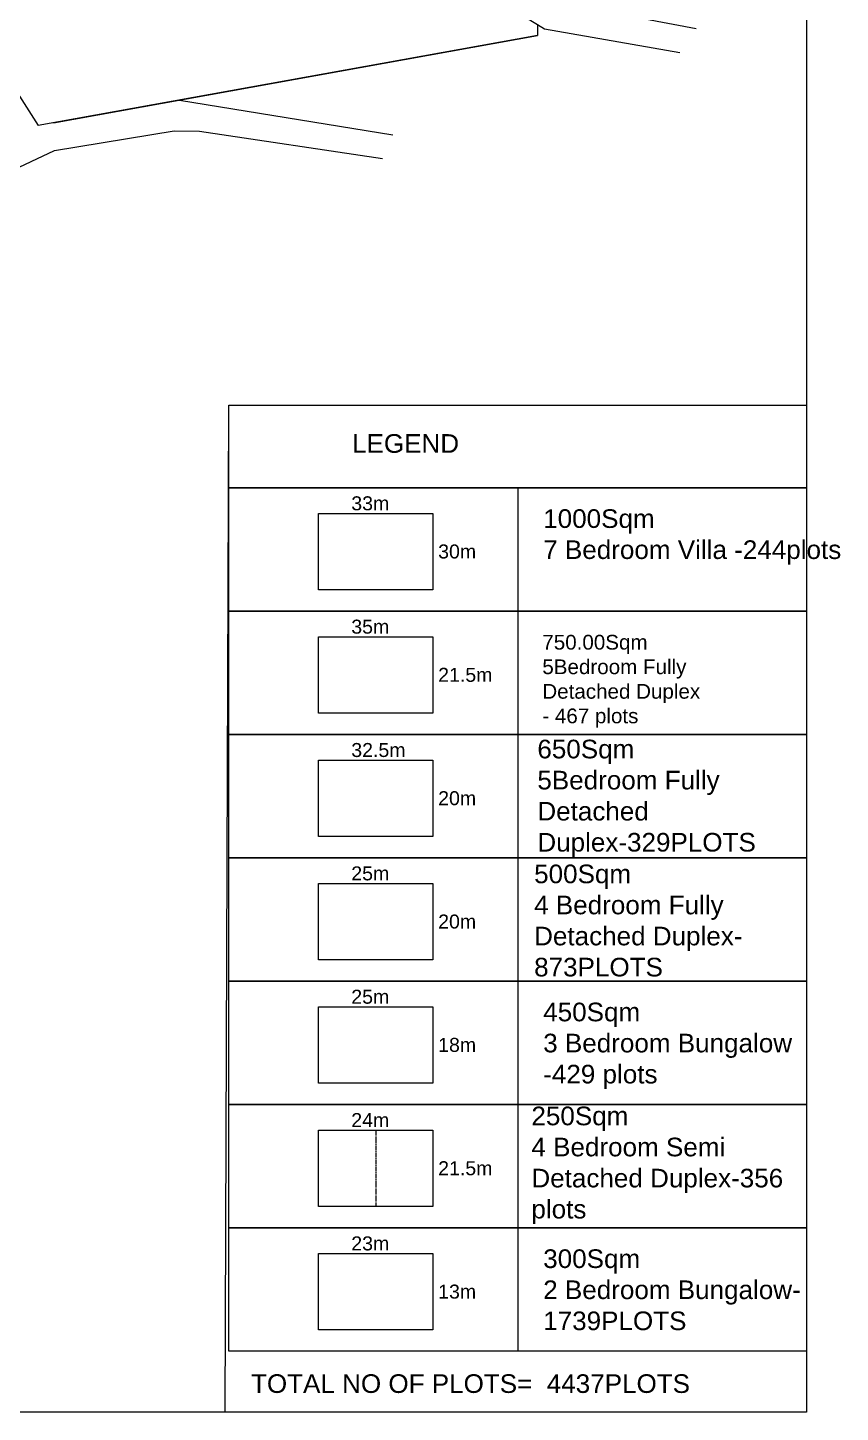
# Model space of a CAD drawing. Header units: millimetres. Extents: x 2359 to 301137, y 976657 to 981112.
# Drawn here: x 300265 to 301137, y 976657 to 978143 of the extents above; entities that cross this region are included whole.
import ezdxf

# ---------------------------------------------------------------- set-up
doc = ezdxf.new("R2010")
doc.units = ezdxf.units.MM
doc.header["$MEASUREMENT"] = 0
doc.linetypes.add('DASHEDX2', pattern=[1.5, 1, -0.5])
doc.layers.add('DESIGNNN', color=7, linetype='Continuous')
doc.layers.add('Plines', color=1, linetype='Continuous')
doc.styles.get("Standard").update_dxf_attribs({"font": 'arial.ttf'})

msp = doc.modelspace()

# ---------------------------------------------------------------- linework, layer by layer
at = {"color": 7}
msp.add_line((300812.07506, 978134.32614), (300276.12357, 978037.85629), dxfattribs=at)
msp.add_lwpolyline([(300732.32769, 978194.70816), (300812.07506, 978146.1461), (300812.07506, 978134.32614), (300427.93879, 978065.18263)], dxfattribs=at)
for points in [[(301100.96213, 976656.86539), (300476.85011, 976656.86539), (300480.67793, 977737.74142), (301100.96213, 977737.74142)], [(300480.67793, 977737.74142), (301100.96213, 977737.74142), (301100.96213, 977649.08262), (300480.67793, 977649.08262)], [(300480.67793, 977649.08262), (301100.96213, 977649.08262), (301100.96213, 977516.7075), (300480.67793, 977516.7075)], [(300480.67793, 977649.08262), (300790.82003, 977649.08262), (300790.82003, 976722.45674), (300480.67793, 976722.45674)], [(300480.67793, 977516.7075), (301100.96213, 977516.7075), (301100.96213, 977384.33237), (300480.67793, 977384.33237)], [(300480.67793, 977384.33237), (301100.96213, 977384.33237), (301100.96213, 977251.95724), (300480.67793, 977251.95724)], [(300480.67793, 977251.95724), (301100.96213, 977251.95724), (301100.96213, 977119.58212), (300480.67793, 977119.58212)], [(300480.67793, 977119.58212), (301100.96213, 977119.58212), (301100.96213, 976987.20699), (300480.67793, 976987.20699)], [(300480.67793, 976987.20699), (301100.96213, 976987.20699), (301100.96213, 976854.83186), (300480.67793, 976854.83186)], [(300480.67793, 976854.83186), (301100.96213, 976854.83186), (301100.96213, 976722.45674), (300480.67793, 976722.45674)]]:
    msp.add_lwpolyline(points, close=True)
at = {"color": 1}
msp.add_lwpolyline([(300577.16568, 977621.61526), (300699.64302, 977621.61526), (300699.64302, 977539.45091), (300577.16568, 977539.45091)], close=True, dxfattribs=at)
at = {"color": 5}
msp.add_lwpolyline([(300577.16568, 977489.24013), (300699.64302, 977489.24013), (300699.64302, 977407.07578), (300577.16568, 977407.07578)], close=True, dxfattribs=at)
at = {"color": 2}
msp.add_lwpolyline([(300577.16568, 977356.86501), (300699.64302, 977356.86501), (300699.64302, 977274.70065), (300577.16568, 977274.70065)], close=True, dxfattribs=at)
at = {"color": 6}
msp.add_lwpolyline([(300577.16568, 977224.48988), (300699.64302, 977224.48988), (300699.64302, 977142.32553), (300577.16568, 977142.32553)], close=True, dxfattribs=at)
at = {"color": 4}
msp.add_lwpolyline([(300577.16568, 977092.11475), (300699.64302, 977092.11475), (300699.64302, 977009.9504), (300577.16568, 977009.9504)], close=True, dxfattribs=at)
at = {"color": 44}
msp.add_lwpolyline([(300577.16568, 976959.73963), (300699.64302, 976959.73963), (300699.64302, 976877.57527), (300577.16568, 976877.57527)], close=True, dxfattribs=at)
at = {"linetype": 'DASHEDX2'}
msp.add_lwpolyline([(300638.40435, 976959.73963), (300638.40435, 976877.57527)], dxfattribs=at)
at = {"color": 252}
msp.add_lwpolyline([(300577.16568, 976827.3645), (300699.64302, 976827.3645), (300699.64302, 976745.20015), (300577.16568, 976745.20015)], close=True, dxfattribs=at)
at = {"layer": 'DESIGNNN', "color": 7}
msp.add_lwpolyline([(297950.96213, 981111.86539), (301100.96213, 981111.86539), (301100.96213, 976656.86539), (297950.96213, 976656.86539)], close=True, dxfattribs=at)
msp.add_lwpolyline([(300601.82468, 978314.94509), (300201.49136, 978170.19594, 0.4810894478), (300197.97738, 978159.83696), (300276.12357, 978037.85629)], format="xyb", dxfattribs=at)
at = {"layer": 'DESIGNNN', "color": 1}
msp.add_lwpolyline([(300292.57238, 978040.81704), (300812.07506, 978134.32614)], dxfattribs=at)
at = {"layer": 'Plines', "color": 7}
for points in [[(300976.75488, 978225.97393), (300926.27171, 978166.17913), (300927.37397, 978152.24419), (300982.22228, 978141.85478)], [(300812.07506, 978146.1461), (300819.68908, 978141.50955), (300964.82756, 978116.2278)], [(300427.93879, 978065.18263), (300656.67862, 978027.93962)], [(300001.82993, 977916.4094), (300208.25922, 977972.61119), (300217.99154, 977975.64554), (300293.79714, 978010.88099), (300422.16825, 978032.10517), (300449.43434, 978031.58229), (300645.67092, 978002.46713)]]:
    msp.add_lwpolyline(points, dxfattribs=at)

# ---------------------------------------------------------------- texts
at = {"attachment_point": 1}
for s, width, gutter_width, insert, char_height in [('LEGEND', 209.6206366, 20, (300613.03075, 977706.60095), 20), ('33m', 304.9299073, 20, (300612.21375, 977639.87797), 15), ('1000Sqm\\P7 Bedroom Villa -244plots', 304.9299073, 20, (300818.22585, 977625.97685), 20), ('30m', 304.9299073, 20, (300705.46643, 977588.18401), 15), ('35m', 304.9299073, 20, (300612.21375, 977507.50285), 15), ('750.00Sqm\\P5Bedroom Fully Detached Duplex\\P- 467 plots', 241.0987635, 15.81339, (300817.26104, 977491.21625), 15.8133891), ('21.5m', 304.9299073, 20, (300705.46643, 977455.80888), 15), ('32.5m', 304.9299073, 20, (300612.21375, 977375.12772), 15), ('650Sqm\\P5Bedroom Fully Detached Duplex-329PLOTS', 304.9299073, 20, (300811.94483, 977378.65983), 20), ('20m', 304.9299073, 20, (300705.46643, 977323.43375), 15), ('25m', 304.9299073, 20, (300612.21375, 977242.75259), 15), ('500Sqm\\P4 Bedroom Fully\\PDetached Duplex- 873PLOTS', 304.9299073, 20, (300808.48802, 977244.66294), 20), ('20m', 304.9299073, 20, (300705.46643, 977191.05863), 15), ('25m', 304.9299073, 20, (300612.21375, 977110.37747), 15), ('450Sqm\\P3 Bedroom Bungalow\\P-429 plots', 304.9299073, 20, (300818.22585, 977096.47634), 20), ('18m', 304.9299073, 20, (300705.46643, 977058.6835), 15), ('24m', 304.9299073, 20, (300612.21375, 976978.00234), 15), ('250Sqm\\P4 Bedroom Semi Detached Duplex-356 plots', 304.9299073, 20, (300805.54838, 976984.9119), 20), ('21.5m', 304.9299073, 20, (300705.46643, 976926.30837), 15), ('23m', 304.9299073, 20, (300612.21375, 976845.62721), 15), ('300Sqm\\P2 Bedroom Bungalow-\\P1739PLOTS', 304.9299073, 20, (300818.22585, 976831.72609), 20), ('13m', 304.9299073, 20, (300705.46643, 976793.93325), 15), ('TOTAL NO OF PLOTS=  4437PLOTS', 585.3230034, 20, (300504.58962, 976697.66514), 20)]:
    msp.add_mtext_dynamic_manual_height_columns(s, width=width, gutter_width=gutter_width, heights=[0], dxfattribs=dict(at, insert=insert, char_height=char_height))

doc.saveas('drawing.dxf')
